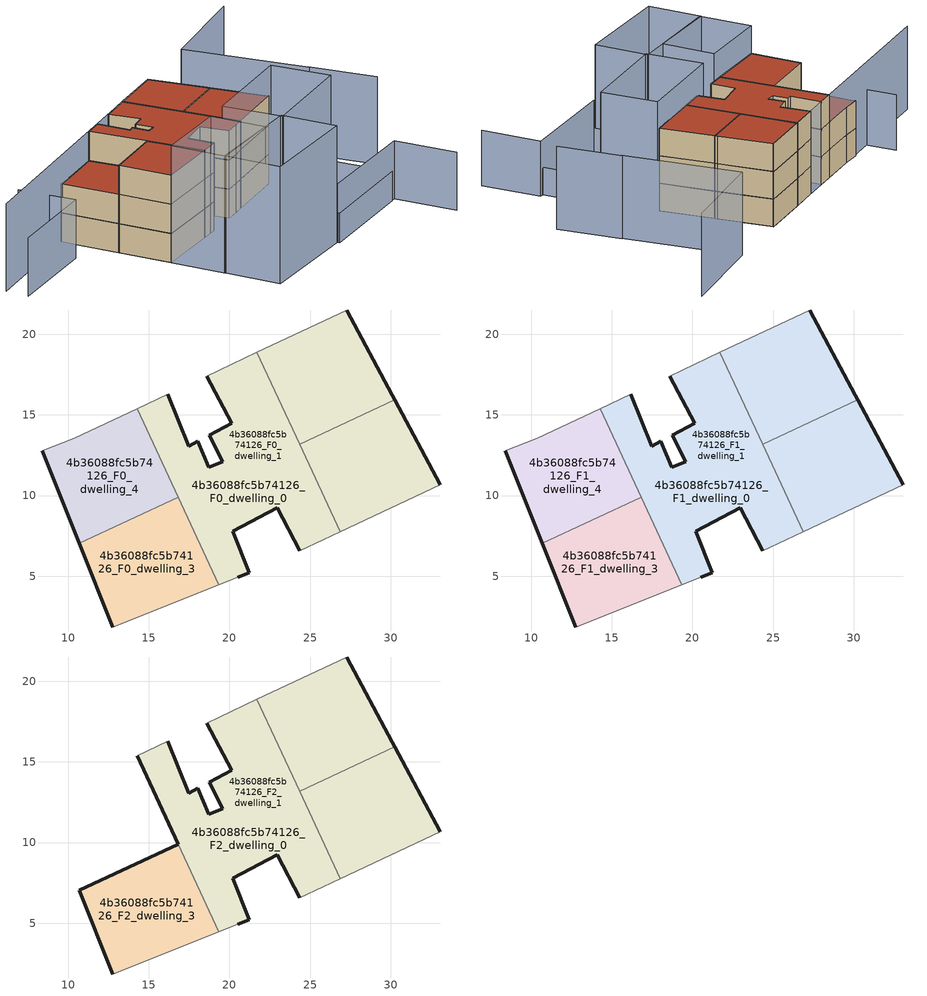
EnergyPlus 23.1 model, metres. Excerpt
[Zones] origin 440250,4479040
4b36088fc5b74126_F0_dwelling_0
 floor ground (EU_floor_Construction): 25.83,7.26 26.86,7.75 21.71,18.89 18.58,17.41 20.13,14.48 18.75,13.75 19.59,12.09 18.72,11.76 18.04,13.37 17.48,13.06 16.19,16.28 14.28,15.38 19.32,4.46 20.52,4.94 21.23,5.23 20.21,7.78 22.97,9.25 24.35,6.58 z0; 33.06,10.68 30.27,15.93 24.35,13.19 26.86,7.75 z0
 wall outside (EU_wall_Construction): 30.27,15.93 33.06,10.68 z0:3
 wall adiabatic (EU_wall_Construction): 33.06,10.68 26.86,7.75 z0:3
 wall to 4b36088fc5b74126_F0_dwelling_1 (EU_wall_Construction): 24.35,13.19 30.27,15.93 z0:3
 wall to 4b36088fc5b74126_F0_dwelling_2 (EU_wall_Construction): 26.86,7.75 24.35,13.19 z0:3
4b36088fc5b74126_F0_dwelling_1
 floor ground (EU_floor_Construction): 30.27,15.93 30.11,16.22 27.26,21.51 21.71,18.89 24.35,13.19 z0; 25.83,7.26 26.86,7.75 21.71,18.89 18.58,17.41 20.13,14.48 18.75,13.75 19.59,12.09 18.72,11.76 18.04,13.37 17.48,13.06 16.19,16.28 14.28,15.38 19.32,4.46 20.52,4.94 21.23,5.23 20.21,7.78 22.97,9.25 24.35,6.58 z0
 wall outside (EU_wall_Construction): 27.26,21.51 30.11,16.22 30.27,15.93 z0:3
 wall adiabatic (EU_wall_Construction): 21.71,18.89 27.26,21.51 z0:3
 wall to 4b36088fc5b74126_F0_dwelling_2 (EU_wall_Construction): 24.35,13.19 21.71,18.89 z0:3
4b36088fc5b74126_F0_dwelling_2
 floor ground (EU_floor_Construction): 25.83,7.26 26.86,7.75 21.71,18.89 18.58,17.41 20.13,14.48 18.75,13.75 19.59,12.09 18.72,11.76 18.04,13.37 17.48,13.06 16.19,16.28 14.28,15.38 19.32,4.46 20.52,4.94 21.23,5.23 20.21,7.78 22.97,9.25 24.35,6.58 z0; 33.06,10.68 30.27,15.93 24.35,13.19 26.86,7.75 z0; 30.27,15.93 30.11,16.22 27.26,21.51 21.71,18.89 24.35,13.19 z0
 wall outside (EU_wall_Construction): 16.19,16.28 17.48,13.06 18.04,13.37 18.72,11.76 19.59,12.09 18.75,13.75 20.13,14.48 18.58,17.41 / 24.35,6.58 22.97,9.25 20.21,7.78 21.23,5.23 20.52,4.94 z0:3
 wall adiabatic (EU_wall_Construction): 20.52,4.94 19.32,4.46 / 14.28,15.38 16.19,16.28 / 18.58,17.41 21.71,18.89 / 26.86,7.75 25.83,7.26 24.35,6.58 z0:3
 wall to 4b36088fc5b74126_F0_dwelling_4 (EU_wall_Construction): 16.82,9.88 14.28,15.38 z0:3
 wall to 4b36088fc5b74126_F0_dwelling_3 (EU_wall_Construction): 19.32,4.46 16.82,9.88 z0:3
4b36088fc5b74126_F0_dwelling_3
 floor ground (EU_floor_Construction): 19.32,4.46 16.82,9.88 10.7,7.05 12.77,1.85 z0
 wall outside (EU_wall_Construction): 12.77,1.85 10.7,7.05 z0:3
 wall adiabatic (EU_wall_Construction): 19.32,4.46 12.77,1.85 z0:3
 wall to 4b36088fc5b74126_F0_dwelling_4 (EU_wall_Construction): 10.69,7.05 16.82,9.88 z0:3
4b36088fc5b74126_F0_dwelling_4
 floor ground (EU_floor_Construction): 16.82,9.88 14.28,15.38 10.38,13.55 8.41,12.79 10.7,7.05 z0
 wall outside (EU_wall_Construction): 10.7,7.05 8.41,12.79 z0:3
 wall adiabatic (EU_wall_Construction): 8.41,12.79 10.38,13.55 14.28,15.38 z0:3
4b36088fc5b74126_F1_dwelling_0
 floor adiabatic (EU_floor_Construction): 33.06,10.68 30.27,15.93 24.35,13.19 26.86,7.75 z3; 25.83,7.26 26.86,7.75 21.71,18.89 18.58,17.41 20.13,14.48 18.75,13.75 19.59,12.09 18.72,11.76 18.04,13.37 17.48,13.06 16.19,16.28 14.28,15.38 19.32,4.46 20.52,4.94 21.23,5.23 20.21,7.78 22.97,9.25 24.35,6.58 z3
 wall outside (EU_wall_Construction): 30.27,15.93 33.06,10.68 z3:6
 wall adiabatic (EU_wall_Construction): 33.06,10.68 26.86,7.75 z3:6
 wall to 4b36088fc5b74126_F1_dwelling_1 (EU_wall_Construction): 24.35,13.19 30.27,15.93 z3:6
 wall to 4b36088fc5b74126_F1_dwelling_2 (EU_wall_Construction): 26.86,7.75 24.35,13.19 z3:6
4b36088fc5b74126_F1_dwelling_1
 floor to 4b36088fc5b74126_F0_dwelling_1 (EU_floor_Construction): 30.27,15.93 30.11,16.22 27.26,21.51 21.71,18.89 24.35,13.19 z3; 25.83,7.26 26.86,7.75 21.71,18.89 18.58,17.41 20.13,14.48 18.75,13.75 19.59,12.09 18.72,11.76 18.04,13.37 17.48,13.06 16.19,16.28 14.28,15.38 19.32,4.46 20.52,4.94 21.23,5.23 20.21,7.78 22.97,9.25 24.35,6.58 z3
 wall outside (EU_wall_Construction): 27.26,21.51 30.11,16.22 30.27,15.93 z3:6
 wall adiabatic (EU_wall_Construction): 21.71,18.89 27.26,21.51 z3:6
 wall to 4b36088fc5b74126_F1_dwelling_2 (EU_wall_Construction): 24.35,13.19 21.71,18.89 z3:6
4b36088fc5b74126_F1_dwelling_2
 floor to 4b36088fc5b74126_F0_dwelling_2 (EU_floor_Construction): 25.83,7.26 26.86,7.75 21.71,18.89 18.58,17.41 20.13,14.48 18.75,13.75 19.59,12.09 18.72,11.76 18.04,13.37 17.48,13.06 16.19,16.28 14.28,15.38 19.32,4.46 20.52,4.94 21.23,5.23 20.21,7.78 22.97,9.25 24.35,6.58 z3; 33.06,10.68 30.27,15.93 24.35,13.19 26.86,7.75 z3
 floor adiabatic (EU_floor_Construction): 30.27,15.93 30.11,16.22 27.26,21.51 21.71,18.89 24.35,13.19 z3
 wall outside (EU_wall_Construction): 16.19,16.28 17.48,13.06 18.04,13.37 18.72,11.76 19.59,12.09 18.75,13.75 20.13,14.48 18.58,17.41 / 24.35,6.58 22.97,9.25 20.21,7.78 21.23,5.23 20.52,4.94 z3:6
 wall adiabatic (EU_wall_Construction): 20.52,4.94 19.32,4.46 / 14.28,15.38 16.19,16.28 / 18.58,17.41 21.71,18.89 / 26.86,7.75 25.83,7.26 24.35,6.58 z3:6
 wall to 4b36088fc5b74126_F1_dwelling_4 (EU_wall_Construction): 16.82,9.88 14.28,15.38 z3:6
 wall to 4b36088fc5b74126_F1_dwelling_3 (EU_wall_Construction): 19.32,4.46 16.82,9.88 z3:6
4b36088fc5b74126_F1_dwelling_3
 floor to 4b36088fc5b74126_F0_dwelling_3 (EU_floor_Construction): 19.32,4.46 16.82,9.88 10.69,7.05 12.77,1.85 z3
 wall outside (EU_wall_Construction): 12.77,1.85 10.7,7.05 z3:6
 wall adiabatic (EU_wall_Construction): 19.32,4.46 12.77,1.85 z3:6
 wall to 4b36088fc5b74126_F1_dwelling_4 (EU_wall_Construction): 10.69,7.05 16.82,9.88 z3:6
4b36088fc5b74126_F1_dwelling_4
 floor to 4b36088fc5b74126_F0_dwelling_4 (EU_floor_Construction): 16.82,9.88 14.28,15.38 10.38,13.55 8.41,12.79 10.69,7.05 z3
 wall outside (EU_wall_Construction): 10.7,7.05 8.41,12.79 z3:6
 wall adiabatic (EU_wall_Construction): 8.41,12.79 10.38,13.55 14.28,15.38 z3:6
 roof outside (EU_roof_Construction): 14.28,15.38 16.82,9.88 10.7,7.05 8.41,12.79 10.38,13.55 z6
4b36088fc5b74126_F2_dwelling_0
 floor adiabatic (EU_floor_Construction): 33.06,10.68 30.27,15.93 24.35,13.19 26.86,7.75 z6; 25.83,7.26 26.86,7.75 21.71,18.89 18.58,17.41 20.13,14.48 18.75,13.75 19.59,12.09 18.72,11.76 18.04,13.37 17.48,13.06 16.19,16.28 14.28,15.38 19.32,4.46 20.52,4.94 21.23,5.23 20.21,7.78 22.97,9.25 24.35,6.58 z6
 wall outside (EU_wall_Construction): 30.27,15.93 33.06,10.68 z6:9
 wall adiabatic (EU_wall_Construction): 33.06,10.68 26.86,7.75 z6:9
 wall to 4b36088fc5b74126_F2_dwelling_1 (EU_wall_Construction): 24.35,13.19 30.27,15.93 z6:9
 wall to 4b36088fc5b74126_F2_dwelling_2 (EU_wall_Construction): 26.86,7.75 24.35,13.19 z6:9
 roof outside (EU_roof_Construction): 21.71,18.89 26.86,7.75 25.83,7.26 24.35,6.58 22.97,9.25 20.21,7.78 21.23,5.23 20.52,4.94 19.32,4.46 14.28,15.38 16.19,16.28 17.48,13.06 18.04,13.37 18.72,11.76 19.59,12.09 18.75,13.75 20.13,14.48 18.58,17.41 z9; 30.27,15.93 33.06,10.68 26.86,7.75 24.35,13.19 z9
4b36088fc5b74126_F2_dwelling_1
 floor to 4b36088fc5b74126_F1_dwelling_1 (EU_floor_Construction): 30.27,15.93 30.11,16.22 27.26,21.51 21.71,18.89 24.35,13.19 z6; 25.83,7.26 26.86,7.75 21.71,18.89 18.58,17.41 20.13,14.48 18.75,13.75 19.59,12.09 18.72,11.76 18.04,13.37 17.48,13.06 16.19,16.28 14.28,15.38 19.32,4.46 20.52,4.94 21.23,5.23 20.21,7.78 22.97,9.25 24.35,6.58 z6
 wall outside (EU_wall_Construction): 27.26,21.51 30.11,16.22 30.27,15.93 z6:9
 wall adiabatic (EU_wall_Construction): 21.71,18.89 27.26,21.51 z6:9
 wall to 4b36088fc5b74126_F2_dwelling_2 (EU_wall_Construction): 24.35,13.19 21.71,18.89 z6:9
 roof outside (EU_roof_Construction): 21.71,18.89 26.86,7.75 25.83,7.26 24.35,6.58 22.97,9.25 20.21,7.78 21.23,5.23 20.52,4.94 19.32,4.46 14.28,15.38 16.19,16.28 17.48,13.06 18.04,13.37 18.72,11.76 19.59,12.09 18.75,13.75 20.13,14.48 18.58,17.41 z9; 27.26,21.51 30.11,16.22 30.27,15.93 24.35,13.19 21.71,18.89 z9
4b36088fc5b74126_F2_dwelling_2
 floor to 4b36088fc5b74126_F1_dwelling_2 (EU_floor_Construction): 25.83,7.26 26.86,7.75 21.71,18.89 18.58,17.41 20.13,14.48 18.75,13.75 19.59,12.09 18.72,11.76 18.04,13.37 17.48,13.06 16.19,16.28 14.28,15.38 19.32,4.46 20.52,4.94 21.23,5.23 20.21,7.78 22.97,9.25 24.35,6.58 z6; 33.06,10.68 30.27,15.93 24.35,13.19 26.86,7.75 z6
 floor adiabatic (EU_floor_Construction): 30.27,15.93 30.11,16.22 27.26,21.51 21.71,18.89 24.35,13.19 z6
 wall outside (EU_wall_Construction): 16.19,16.28 17.48,13.06 18.04,13.37 18.72,11.76 19.59,12.09 18.75,13.75 20.13,14.48 18.58,17.41 / 24.35,6.58 22.97,9.25 20.21,7.78 21.23,5.23 20.52,4.94 / 16.82,9.88 14.28,15.38 z6:9
 wall adiabatic (EU_wall_Construction): 20.52,4.94 19.32,4.46 / 14.28,15.38 16.19,16.28 / 18.58,17.41 21.71,18.89 / 26.86,7.75 25.83,7.26 24.35,6.58 z6:9
 wall to 4b36088fc5b74126_F2_dwelling_3 (EU_wall_Construction): 19.32,4.46 16.82,9.88 z6:9
 roof outside (EU_roof_Construction): 21.71,18.89 26.86,7.75 25.83,7.26 24.35,6.58 22.97,9.25 20.21,7.78 21.23,5.23 20.52,4.94 19.32,4.46 14.28,15.38 16.19,16.28 17.48,13.06 18.04,13.37 18.72,11.76 19.59,12.09 18.75,13.75 20.13,14.48 18.58,17.41 z9; 30.27,15.93 33.06,10.68 26.86,7.75 24.35,13.19 z9; 27.26,21.51 30.11,16.22 30.27,15.93 24.35,13.19 21.71,18.89 z9
4b36088fc5b74126_F2_dwelling_3
 floor to 4b36088fc5b74126_F1_dwelling_3 (EU_floor_Construction): 19.32,4.46 16.82,9.88 10.69,7.05 12.77,1.85 z6
 wall outside (EU_wall_Construction): 12.77,1.85 10.7,7.05 16.82,9.88 z6:9
 wall adiabatic (EU_wall_Construction): 19.32,4.46 12.77,1.85 z6:9
 roof outside (EU_roof_Construction): 16.82,9.88 19.32,4.46 12.77,1.85 10.7,7.05 z9
shading: 28.09,-4.79 39.37,-0.17 / 39.37,-0.17 41.88,-6.3 / 4.37,14.34 6.75,8.79 / 6.75,8.79 -3,4.61 z0:6; 44.01,7.49 40.76,13.77 / 40.79,13.59 34.69,25.05 / 34.69,25.05 45.03,30.56 / 27.27,21.49 -3.81,6.88 z0:9; 14.86,-3.42 25.78,0.75 / 25.78,0.75 27.9,-4.82 / 27.9,-4.82 16.98,-8.98 / 16.98,-8.98 14.86,-3.42 / 12.76,1.85 20.54,4.95 / 20.54,4.95 22.69,-0.44 / 22.69,-0.44 14.91,-3.54 / 14.91,-3.54 12.76,1.85 / 25.69,0.45 23.1,6.16 / 23.1,6.16 33.43,10.85 / 33.43,10.85 36.02,5.14 / 36.02,5.14 25.69,0.45 z0:12; 25.68,0.71 36.51,5.35 / 36.51,5.35 38.95,-0.34 / 38.95,-0.34 28.12,-4.99 / 28.12,-4.99 25.68,0.71 z0:3
[Building]
EU S2 Campaign: North Axis=0; Terrain=City; Solar Distribution=FullExterior
[Site:Location]
Madrid: Latitude=40.5; Longitude=-3.5; Time Zone=1; Elevation=609
[SizingPeriod:WeatherFileDays]
AnnualSizingPeriod: Begin Month=1; Begin Day of Month=1; End Month=12; End Day of Month=31; Day of Week for Start Day=Monday; Use Weather File Daylight Saving Period=No; Use Weather File Rain and Snow Indicators=No
[MATERIAL]
EU_InternalMass_Material: Roughness=MediumRough; Thickness=0.1; Conductivity=1; Density=1800; Specific Heat=900; Thermal Absorptance=0.9; Solar Absorptance=0.7; Visible Absorptance=0.7
[MATERIAL:NOMASS] Roughness=MediumRough; Thermal Absorptance=0.9; Solar Absorptance=0.7; Visible Absorptance=0.7
Name | Thermal Resistance
EU_wall_NoMass; EU_roof_NoMass | 2.16768
EU_floor_NoMass | 1.14339
[CONSTRUCTION]
EU_wall_Construction: EU_wall_NoMass
EU_roof_Construction: EU_roof_NoMass
EU_floor_Construction: EU_floor_NoMass
EU_InternalMass_Construction: EU_InternalMass_Material
[ZONE] Type=1; Multiplier=1; Ceiling Height=autocalculate; Floor Area=autocalculate; Part of Total Floor Area=Yes
Name | Volume
4b36088fc5b74126_F0_dwelling_0; 4b36088fc5b74126_F1_dwelling_0; 4b36088fc5b74126_F2_dwelling_0 | 358.994
4b36088fc5b74126_F0_dwelling_1; 4b36088fc5b74126_F1_dwelling_1; 4b36088fc5b74126_F2_dwelling_1 | 359.003
4b36088fc5b74126_F0_dwelling_2; 4b36088fc5b74126_F1_dwelling_2; 4b36088fc5b74126_F2_dwelling_2 | 478.666
4b36088fc5b74126_F0_dwelling_3; 4b36088fc5b74126_F1_dwelling_3; 4b36088fc5b74126_F2_dwelling_3 | 119.667
4b36088fc5b74126_F0_dwelling_4 | 119.664
4b36088fc5b74126_F1_dwelling_4 | 119.665
[INTERNALMASS] Construction=EU_InternalMass_Construction
Name | Zone or ZoneList | Surface Area
4b36088fc5b74126_F0_dwelling_0_EU_InternalMass | 4b36088fc5b74126_F0_dwelling_0 | 39.8881
4b36088fc5b74126_F0_dwelling_1_EU_InternalMass | 4b36088fc5b74126_F0_dwelling_1 | 39.891
4b36088fc5b74126_F0_dwelling_2_EU_InternalMass | 4b36088fc5b74126_F0_dwelling_2 | 79.777
4b36088fc5b74126_F0_dwelling_3_EU_InternalMass | 4b36088fc5b74126_F0_dwelling_3 | 39.889
4b36088fc5b74126_F0_dwelling_4_EU_InternalMass | 4b36088fc5b74126_F0_dwelling_4 | 39.8883
4b36088fc5b74126_F1_dwelling_0_EU_InternalMass | 4b36088fc5b74126_F1_dwelling_0 | 39.8881
4b36088fc5b74126_F1_dwelling_1_EU_InternalMass | 4b36088fc5b74126_F1_dwelling_1 | 39.891
4b36088fc5b74126_F1_dwelling_2_EU_InternalMass | 4b36088fc5b74126_F1_dwelling_2 | 79.777
4b36088fc5b74126_F1_dwelling_3_EU_InternalMass | 4b36088fc5b74126_F1_dwelling_3 | 39.889
4b36088fc5b74126_F1_dwelling_4_EU_InternalMass | 4b36088fc5b74126_F1_dwelling_4 | 39.8883
4b36088fc5b74126_F2_dwelling_0_EU_InternalMass | 4b36088fc5b74126_F2_dwelling_0 | 59.8359
4b36088fc5b74126_F2_dwelling_1_EU_InternalMass | 4b36088fc5b74126_F2_dwelling_1 | 62.6214
4b36088fc5b74126_F2_dwelling_2_EU_InternalMass | 4b36088fc5b74126_F2_dwelling_2 | 57.032
4b36088fc5b74126_F2_dwelling_3_EU_InternalMass | 4b36088fc5b74126_F2_dwelling_3 | 59.8394
[OTHEREQUIPMENT] Fuel Type=Electricity; Design Level Calculation Method=Watts/Area; Power per Zone Floor Area=1; Fraction Latent=0; Fraction Radiant=0; Fraction Lost=0; Carbon Dioxide Generation Rate=0; EndUse Subcategory=EU_Step8_InternalGains
Name | Zone or ZoneList or Space or SpaceList | Schedule
EU_Step8_InternalGain_4b36088fc5b74126_F0_dwelling_0_f000 | 4b36088fc5b74126_F0_dwelling_0 | EU_Step8_GainSchedule_4b36088fc5b74126_F0_dwelling_0_f000
EU_Step8_InternalGain_4b36088fc5b74126_F0_dwelling_1_f000 | 4b36088fc5b74126_F0_dwelling_1 | EU_Step8_GainSchedule_4b36088fc5b74126_F0_dwelling_1_f000
EU_Step8_InternalGain_4b36088fc5b74126_F0_dwelling_2_f000 | 4b36088fc5b74126_F0_dwelling_2 | EU_Step8_GainSchedule_4b36088fc5b74126_F0_dwelling_2_f000
EU_Step8_InternalGain_4b36088fc5b74126_F0_dwelling_3_f000 | 4b36088fc5b74126_F0_dwelling_3 | EU_Step8_GainSchedule_4b36088fc5b74126_F0_dwelling_3_f000
EU_Step8_InternalGain_4b36088fc5b74126_F0_dwelling_4_f000 | 4b36088fc5b74126_F0_dwelling_4 | EU_Step8_GainSchedule_4b36088fc5b74126_F0_dwelling_4_f000
EU_Step8_InternalGain_4b36088fc5b74126_F1_dwelling_0_f000 | 4b36088fc5b74126_F1_dwelling_0 | EU_Step8_GainSchedule_4b36088fc5b74126_F1_dwelling_0_f000
EU_Step8_InternalGain_4b36088fc5b74126_F1_dwelling_1_f000 | 4b36088fc5b74126_F1_dwelling_1 | EU_Step8_GainSchedule_4b36088fc5b74126_F1_dwelling_1_f000
EU_Step8_InternalGain_4b36088fc5b74126_F1_dwelling_2_f000 | 4b36088fc5b74126_F1_dwelling_2 | EU_Step8_GainSchedule_4b36088fc5b74126_F1_dwelling_2_f000
EU_Step8_InternalGain_4b36088fc5b74126_F1_dwelling_3_f000 | 4b36088fc5b74126_F1_dwelling_3 | EU_Step8_GainSchedule_4b36088fc5b74126_F1_dwelling_3_f000
EU_Step8_InternalGain_4b36088fc5b74126_F1_dwelling_4_f000 | 4b36088fc5b74126_F1_dwelling_4 | EU_Step8_GainSchedule_4b36088fc5b74126_F1_dwelling_4_f000
EU_Step8_InternalGain_4b36088fc5b74126_F2_dwelling_0_f000 | 4b36088fc5b74126_F2_dwelling_0 | EU_Step8_GainSchedule_4b36088fc5b74126_F2_dwelling_0_f000
EU_Step8_InternalGain_4b36088fc5b74126_F2_dwelling_1_f000 | 4b36088fc5b74126_F2_dwelling_1 | EU_Step8_GainSchedule_4b36088fc5b74126_F2_dwelling_1_f000
EU_Step8_InternalGain_4b36088fc5b74126_F2_dwelling_2_f000 | 4b36088fc5b74126_F2_dwelling_2 | EU_Step8_GainSchedule_4b36088fc5b74126_F2_dwelling_2_f000
EU_Step8_InternalGain_4b36088fc5b74126_F2_dwelling_3_f000 | 4b36088fc5b74126_F2_dwelling_3 | EU_Step8_GainSchedule_4b36088fc5b74126_F2_dwelling_3_f000
[ZONEVENTILATION:DESIGNFLOWRATE] Schedule=EU_AlwaysOn; Design Flow Rate Calculation Method=AirChanges/Hour; Air Changes per Hour=0.480546; Ventilation Type=Natural; Fan Pressure Rise=0; Fan Total Efficiency=1; Constant Term Coefficient=1; Temperature Term Coefficient=0; Velocity Term Coefficient=0; Velocity Squared Term Coefficient=0; Minimum Indoor Temperature=-100; Maximum Indoor Temperature=100; Delta Temperature=-100; Minimum Outdoor Temperature=-100; Maximum Outdoor Temperature=100; Maximum Wind Speed=40
Name | Zone or ZoneList or Space or SpaceList
EU_ConstantAir_4b36088fc5b74126_F0_dwelling_0 | 4b36088fc5b74126_F0_dwelling_0
EU_ConstantAir_4b36088fc5b74126_F0_dwelling_1 | 4b36088fc5b74126_F0_dwelling_1
EU_ConstantAir_4b36088fc5b74126_F0_dwelling_2 | 4b36088fc5b74126_F0_dwelling_2
EU_ConstantAir_4b36088fc5b74126_F0_dwelling_3 | 4b36088fc5b74126_F0_dwelling_3
EU_ConstantAir_4b36088fc5b74126_F0_dwelling_4 | 4b36088fc5b74126_F0_dwelling_4
EU_ConstantAir_4b36088fc5b74126_F1_dwelling_0 | 4b36088fc5b74126_F1_dwelling_0
EU_ConstantAir_4b36088fc5b74126_F1_dwelling_1 | 4b36088fc5b74126_F1_dwelling_1
EU_ConstantAir_4b36088fc5b74126_F1_dwelling_2 | 4b36088fc5b74126_F1_dwelling_2
EU_ConstantAir_4b36088fc5b74126_F1_dwelling_3 | 4b36088fc5b74126_F1_dwelling_3
EU_ConstantAir_4b36088fc5b74126_F1_dwelling_4 | 4b36088fc5b74126_F1_dwelling_4
EU_ConstantAir_4b36088fc5b74126_F2_dwelling_0 | 4b36088fc5b74126_F2_dwelling_0
EU_ConstantAir_4b36088fc5b74126_F2_dwelling_1 | 4b36088fc5b74126_F2_dwelling_1
EU_ConstantAir_4b36088fc5b74126_F2_dwelling_2 | 4b36088fc5b74126_F2_dwelling_2
EU_ConstantAir_4b36088fc5b74126_F2_dwelling_3 | 4b36088fc5b74126_F2_dwelling_3
[HVACTEMPLATE:THERMOSTAT] Constant Heating Setpoint=20; Constant Cooling Setpoint=50
EU_HeatOnly_4b36088fc5b74126_F0_dwelling_0; EU_HeatOnly_4b36088fc5b74126_F0_dwelling_1; EU_HeatOnly_4b36088fc5b74126_F0_dwelling_2; EU_HeatOnly_4b36088fc5b74126_F0_dwelling_3; EU_HeatOnly_4b36088fc5b74126_F0_dwelling_4; EU_HeatOnly_4b36088fc5b74126_F1_dwelling_0; EU_HeatOnly_4b36088fc5b74126_F1_dwelling_1; EU_HeatOnly_4b36088fc5b74126_F1_dwelling_2; EU_HeatOnly_4b36088fc5b74126_F1_dwelling_3; EU_HeatOnly_4b36088fc5b74126_F1_dwelling_4; EU_HeatOnly_4b36088fc5b74126_F2_dwelling_0; EU_HeatOnly_4b36088fc5b74126_F2_dwelling_1; EU_HeatOnly_4b36088fc5b74126_F2_dwelling_2; EU_HeatOnly_4b36088fc5b74126_F2_dwelling_3
[HVACTEMPLATE:ZONE:IDEALLOADSAIRSYSTEM] System Availability Schedule=EU_AlwaysOn; Maximum Heating Supply Air Temperature=50; Minimum Cooling Supply Air Temperature=13; Maximum Heating Supply Air Humidity Ratio=0.0156; Minimum Cooling Supply Air Humidity Ratio=0.0077; Heating Limit=NoLimit; Cooling Limit=NoLimit; Heating Availability Schedule=EU_AlwaysOn; Cooling Availability Schedule=EU_CoolingOff; Dehumidification Control Type=ConstantSensibleHeatRatio; Cooling Sensible Heat Ratio=0.7; Dehumidification Setpoint=60; Humidification Control Type=None; Humidification Setpoint=30; Outdoor Air Method=None; Outdoor Air Flow Rate per Person=0.00944; Outdoor Air Flow Rate per Zone Floor Area=0; Outdoor Air Flow Rate per Zone=0; Demand Controlled Ventilation Type=None; Outdoor Air Economizer Type=NoEconomizer; Heat Recovery Type=None; Sensible Heat Recovery Effectiveness=0.7; Latent Heat Recovery Effectiveness=0.65
Name | Template Thermostat
4b36088fc5b74126_F0_dwelling_0 | EU_HeatOnly_4b36088fc5b74126_F0_dwelling_0
4b36088fc5b74126_F0_dwelling_1 | EU_HeatOnly_4b36088fc5b74126_F0_dwelling_1
4b36088fc5b74126_F0_dwelling_2 | EU_HeatOnly_4b36088fc5b74126_F0_dwelling_2
4b36088fc5b74126_F0_dwelling_3 | EU_HeatOnly_4b36088fc5b74126_F0_dwelling_3
4b36088fc5b74126_F0_dwelling_4 | EU_HeatOnly_4b36088fc5b74126_F0_dwelling_4
4b36088fc5b74126_F1_dwelling_0 | EU_HeatOnly_4b36088fc5b74126_F1_dwelling_0
4b36088fc5b74126_F1_dwelling_1 | EU_HeatOnly_4b36088fc5b74126_F1_dwelling_1
4b36088fc5b74126_F1_dwelling_2 | EU_HeatOnly_4b36088fc5b74126_F1_dwelling_2
4b36088fc5b74126_F1_dwelling_3 | EU_HeatOnly_4b36088fc5b74126_F1_dwelling_3
4b36088fc5b74126_F1_dwelling_4 | EU_HeatOnly_4b36088fc5b74126_F1_dwelling_4
4b36088fc5b74126_F2_dwelling_0 | EU_HeatOnly_4b36088fc5b74126_F2_dwelling_0
4b36088fc5b74126_F2_dwelling_1 | EU_HeatOnly_4b36088fc5b74126_F2_dwelling_1
4b36088fc5b74126_F2_dwelling_2 | EU_HeatOnly_4b36088fc5b74126_F2_dwelling_2
4b36088fc5b74126_F2_dwelling_3 | EU_HeatOnly_4b36088fc5b74126_F2_dwelling_3
[SIZING:ZONE] Zone Cooling Design Supply Air Temperature Input Method=SupplyAirTemperature; Zone Cooling Design Supply Air Temperature=13; Zone Heating Design Supply Air Temperature Input Method=SupplyAirTemperature; Zone Heating Design Supply Air Temperature=50; Zone Cooling Design Supply Air Humidity Ratio=0.008; Zone Heating Design Supply Air Humidity Ratio=0.008; Cooling Design Air Flow Method=DesignDay; Cooling Design Air Flow Rate=0; Cooling Minimum Air Flow per Zone Floor Area=0.000762; Cooling Minimum Air Flow=0; Cooling Minimum Air Flow Fraction=0.2; Heating Design Air Flow Method=DesignDay; Heating Design Air Flow Rate=0; Heating Maximum Air Flow per Zone Floor Area=0.002032; Heating Maximum Air Flow=0.141576; Heating Maximum Air Flow Fraction=0.3; Account for Dedicated Outdoor Air System=No; Dedicated Outdoor Air System Control Strategy=NeutralSupplyAir; Dedicated Outdoor Air Low Setpoint Temperature for Design=autosize; Dedicated Outdoor Air High Setpoint Temperature for Design=autosize; Zone Load Sizing Method=Sensible Load Only No Latent Load; Zone Latent Cooling Design Supply Air Humidity Ratio Input Method=HumidityRatioDifference; Zone Cooling Design Supply Air Humidity Ratio Difference=0.005; Zone Latent Heating Design Supply Air Humidity Ratio Input Method=HumidityRatioDifference; Zone Humidification Design Supply Air Humidity Ratio Difference=0.005
4b36088fc5b74126_F0_dwelling_0; 4b36088fc5b74126_F0_dwelling_1; 4b36088fc5b74126_F0_dwelling_2; 4b36088fc5b74126_F0_dwelling_3; 4b36088fc5b74126_F0_dwelling_4; 4b36088fc5b74126_F1_dwelling_0; 4b36088fc5b74126_F1_dwelling_1; 4b36088fc5b74126_F1_dwelling_2; 4b36088fc5b74126_F1_dwelling_3; 4b36088fc5b74126_F1_dwelling_4; 4b36088fc5b74126_F2_dwelling_0; 4b36088fc5b74126_F2_dwelling_1; 4b36088fc5b74126_F2_dwelling_2; 4b36088fc5b74126_F2_dwelling_3
[SCHEDULE:CONSTANT]
Name | Hourly Value
EU_AlwaysOn | 1
EU_CoolingOff | 0
[SCHEDULE:FILE] Column Number=1; Rows to Skip at Top=0; Number of Hours of Data=8760; Column Separator=Comma; Interpolate to Timestep=No; Minutes per Item=60; Adjust Schedule for Daylight Savings=Yes
Name | File
EU_Step8_GainSchedule_4b36088fc5b74126_F0_dwelling_0_f000 | ../../schedules/4b36088fc5b74126/4b36088fc5b74126_F0_dwelling_0_f000_gain.csv
EU_Step8_GainSchedule_4b36088fc5b74126_F0_dwelling_1_f000 | ../../schedules/4b36088fc5b74126/4b36088fc5b74126_F0_dwelling_1_f000_gain.csv
EU_Step8_GainSchedule_4b36088fc5b74126_F0_dwelling_2_f000 | ../../schedules/4b36088fc5b74126/4b36088fc5b74126_F0_dwelling_2_f000_gain.csv
EU_Step8_GainSchedule_4b36088fc5b74126_F0_dwelling_3_f000 | ../../schedules/4b36088fc5b74126/4b36088fc5b74126_F0_dwelling_3_f000_gain.csv
EU_Step8_GainSchedule_4b36088fc5b74126_F0_dwelling_4_f000 | ../../schedules/4b36088fc5b74126/4b36088fc5b74126_F0_dwelling_4_f000_gain.csv
EU_Step8_GainSchedule_4b36088fc5b74126_F1_dwelling_0_f000 | ../../schedules/4b36088fc5b74126/4b36088fc5b74126_F1_dwelling_0_f000_gain.csv
EU_Step8_GainSchedule_4b36088fc5b74126_F1_dwelling_1_f000 | ../../schedules/4b36088fc5b74126/4b36088fc5b74126_F1_dwelling_1_f000_gain.csv
EU_Step8_GainSchedule_4b36088fc5b74126_F1_dwelling_2_f000 | ../../schedules/4b36088fc5b74126/4b36088fc5b74126_F1_dwelling_2_f000_gain.csv
EU_Step8_GainSchedule_4b36088fc5b74126_F1_dwelling_3_f000 | ../../schedules/4b36088fc5b74126/4b36088fc5b74126_F1_dwelling_3_f000_gain.csv
EU_Step8_GainSchedule_4b36088fc5b74126_F1_dwelling_4_f000 | ../../schedules/4b36088fc5b74126/4b36088fc5b74126_F1_dwelling_4_f000_gain.csv
EU_Step8_GainSchedule_4b36088fc5b74126_F2_dwelling_0_f000 | ../../schedules/4b36088fc5b74126/4b36088fc5b74126_F2_dwelling_0_f000_gain.csv
EU_Step8_GainSchedule_4b36088fc5b74126_F2_dwelling_1_f000 | ../../schedules/4b36088fc5b74126/4b36088fc5b74126_F2_dwelling_1_f000_gain.csv
EU_Step8_GainSchedule_4b36088fc5b74126_F2_dwelling_2_f000 | ../../schedules/4b36088fc5b74126/4b36088fc5b74126_F2_dwelling_2_f000_gain.csv
EU_Step8_GainSchedule_4b36088fc5b74126_F2_dwelling_3_f000 | ../../schedules/4b36088fc5b74126/4b36088fc5b74126_F2_dwelling_3_f000_gain.csv
